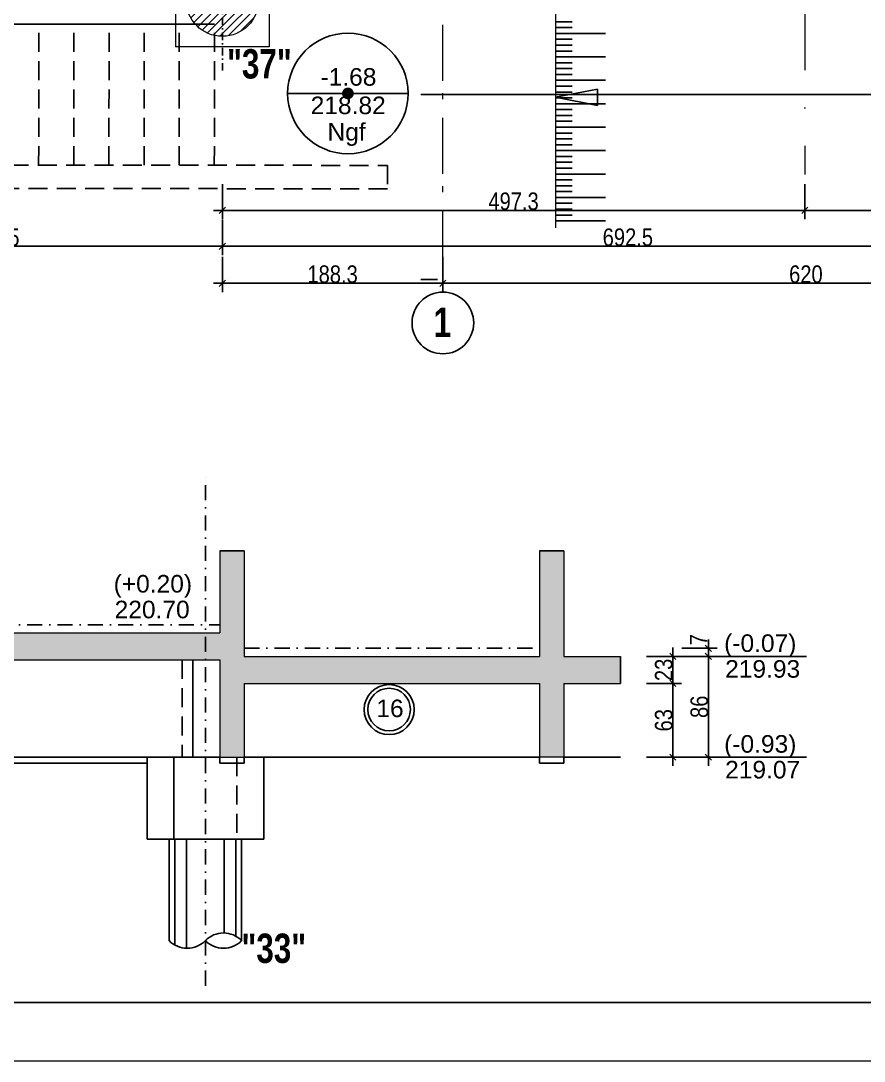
# Model space of a CAD drawing. Header units: centimetres. Extents: x 0 to 26456, y -12469 to -8269.
# Drawn here: x 22142 to 22862, y -12469 to -11581 of the extents above; entities that cross this region are included whole.
import ezdxf
from ezdxf.enums import TextEntityAlignment as Align

# ---------------------------------------------------------------- set-up
doc = ezdxf.new("R2010")
doc.units = ezdxf.units.CM
doc.header["$LTSCALE"] = 25.4
doc.header["$PDMODE"] = 1
doc.header["$PDSIZE"] = -2
for name, pattern in [('CACHEX2', [19.05, 12.7, -6.35]), ('Style de ligne -6', [1.04164, 0.625, -0.20828, 0.06943, -0.13893]), ('TIRETPTX2', [50.8, 25.4, -12.7, 0, -12.7])]:
    doc.linetypes.add(name, pattern=pattern)
for name, color, linetype in [('01_cote_gen', 4, 'Continuous'), ('01_linteaux', 2, 'Continuous'), ('01_murs_sup', 2, 'CACHEX2'), ('01_poch_murs', 253, 'Continuous'), ('01_texte', 230, 'Continuous'), ('AA_COTES', 2, 'Continuous')]:
    doc.layers.add(name, color=color, linetype=linetype)
for name, color, linetype, lineweight in [('01_murs_coup', 5, 'Continuous', 60), ('01_PIEUX', 5, 'Continuous', 60), ('B Général', 7, 'Continuous', 5)]:
    doc.layers.add(name, color=color, linetype=linetype, lineweight=lineweight)
doc.styles.add('impact', font='impact.ttf')
doc.styles.add('MATTE_TXT', font='arial.ttf')
doc.styles.add('STYLE2', font='ARIALN.TTF')
doc.dimstyles.new('JB50', dxfattribs={"dimscale": 0.1, "dimtxt": 150, "dimasz": 15, "dimexe": 0.1, "dimexo": 0.1, "dimgap": 0.09, "dimtad": 1, "dimdec": 1, "dimdsep": 46, "dimtxsty": 'STYLE2', "dimblk1": 'BOND_G', "dimblk2": 'BOND_D', "dimsah": 1, "dimcen": 1.5, "dimdle": 0.01, "dimse1": 1, "dimse2": 1, "dimclrd": 4, "dimclre": 2, "dimclrt": 6, "dimazin": 2, "dimtfac": 2.333333, "dimtdec": 1, "dimtix": 1, "dimtmove": 2, "dimatfit": 3, "dimldrblk": 'BOND_G', "dimfxl": 1, "dimtolj": 1, "dimtzin": 0, "dimarcsym": 0})

# ---------------------------------------------------------------- blocks, each defined once
blk = doc.blocks.new('BOND_G')
at = {"layer": 'AA_COTES', "color": 0}
for p, q in [((0, -5), (0, 15)), ((5, 0), (-5, 0)), ((1.77, 1.77), (-1.77, -1.77))]:
    blk.add_line(p, q, dxfattribs=at)
blk = doc.blocks.new('BOND_D')
at = {"layer": 'AA_COTES', "color": 0}
for p, q in [((5, 0), (-5, 0)), ((-1.77, -1.77), (1.77, 1.77)), ((0, 5), (0, -15))]:
    blk.add_line(p, q, dxfattribs=at)
blk = doc.blocks.new('*D106')
at = {"layer": '01_cote_gen', "color": 4, "lineweight": -2, "ltscale": 3, "transparency": 16777216}
blk.add_line((23005.31, -11743.03), (22813.12, -11743.03), dxfattribs=at)
at = {"layer": 'Defpoints', "color": 0, "ltscale": 3, "transparency": 16777216}
for p in [(23006.81, -11607.48), (22811.62, -11710.53), (22811.62, -11743.03)]:
    blk.add_point(p, dxfattribs=at)
at = {"layer": '01_cote_gen', "color": 4, "lineweight": -2, "ltscale": 3, "transparency": 16777216, "xscale": 1.5, "yscale": 1.5, "zscale": 1.5, "rotation": 180}
blk.add_blockref('BOND_D', (22811.62, -11743.03), dxfattribs=at)
at = {"layer": '01_cote_gen', "color": 4, "lineweight": -2, "ltscale": 3, "transparency": 16777216, "xscale": 1.5, "yscale": 1.5, "zscale": 1.5}
blk.add_blockref('BOND_G', (23006.81, -11743.03), dxfattribs=at)
at = {"layer": '01_cote_gen', "color": 6, "ltscale": 3, "transparency": 16777216, "insert": (22909.21, -11735.36), "char_height": 15, "attachment_point": 5, "style": 'STYLE2'}
blk.add_mtext('\\A1;195.2', dxfattribs=at)
blk = doc.blocks.new('*D107')
at = {"layer": '01_cote_gen', "color": 4, "lineweight": -2, "ltscale": 3, "transparency": 16777216}
blk.add_line((22810.12, -11743.03), (22315.79, -11743.03), dxfattribs=at)
at = {"layer": 'Defpoints', "color": 0, "ltscale": 3, "transparency": 16777216}
for p in [(22314.29, -11607.48), (22811.62, -11622.05), (22314.29, -11743.03)]:
    blk.add_point(p, dxfattribs=at)
at = {"layer": '01_cote_gen', "color": 4, "lineweight": -2, "ltscale": 3, "transparency": 16777216, "xscale": 1.5, "yscale": 1.5, "zscale": 1.5, "rotation": 180}
blk.add_blockref('BOND_D', (22314.29, -11743.03), dxfattribs=at)
at = {"layer": '01_cote_gen', "color": 4, "lineweight": -2, "ltscale": 3, "transparency": 16777216, "xscale": 1.5, "yscale": 1.5, "zscale": 1.5}
blk.add_blockref('BOND_G', (22811.62, -11743.03), dxfattribs=at)
at = {"layer": '01_cote_gen', "color": 6, "ltscale": 3, "transparency": 16777216, "insert": (22562.95, -11735.36), "char_height": 15, "attachment_point": 5, "style": 'STYLE2'}
blk.add_mtext('\\A1;497.3', dxfattribs=at)
blk = doc.blocks.new('*D108')
at = {"layer": '01_cote_gen', "color": 4, "lineweight": -2, "ltscale": 3, "transparency": 16777216}
blk.add_line((23005.31, -11773.72), (22315.79, -11773.72), dxfattribs=at)
at = {"layer": 'Defpoints', "color": 0, "ltscale": 3, "transparency": 16777216}
for p in [(22314.29, -11750.53), (23006.81, -11750.53), (22314.29, -11773.72)]:
    blk.add_point(p, dxfattribs=at)
at = {"layer": '01_cote_gen', "color": 4, "lineweight": -2, "ltscale": 3, "transparency": 16777216, "xscale": 1.5, "yscale": 1.5, "zscale": 1.5, "rotation": 180}
blk.add_blockref('BOND_D', (22314.29, -11773.72), dxfattribs=at)
at = {"layer": '01_cote_gen', "color": 4, "lineweight": -2, "ltscale": 3, "transparency": 16777216, "xscale": 1.5, "yscale": 1.5, "zscale": 1.5}
blk.add_blockref('BOND_G', (23006.81, -11773.72), dxfattribs=at)
at = {"layer": '01_cote_gen', "color": 6, "ltscale": 3, "transparency": 16777216, "insert": (22660.55, -11766.05), "char_height": 15, "attachment_point": 5, "style": 'STYLE2'}
blk.add_mtext('\\A1;692.5', dxfattribs=at)
blk = doc.blocks.new('*D110')
at = {"layer": '01_cote_gen', "color": 4, "lineweight": -2, "ltscale": 3, "transparency": 16777216}
blk.add_line((22312.79, -11773.72), (21940.74, -11773.72), dxfattribs=at)
at = {"layer": 'Defpoints', "color": 0, "ltscale": 3, "transparency": 16777216}
for p in [(21939.24, -11607.48), (21939.24, -11773.72), (22314.29, -11781.22)]:
    blk.add_point(p, dxfattribs=at)
at = {"layer": '01_cote_gen', "color": 4, "lineweight": -2, "ltscale": 3, "transparency": 16777216, "xscale": 1.5, "yscale": 1.5, "zscale": 1.5, "rotation": 180}
blk.add_blockref('BOND_D', (21939.24, -11773.72), dxfattribs=at)
at = {"layer": '01_cote_gen', "color": 4, "lineweight": -2, "ltscale": 3, "transparency": 16777216, "xscale": 1.5, "yscale": 1.5, "zscale": 1.5}
blk.add_blockref('BOND_G', (22314.29, -11773.72), dxfattribs=at)
at = {"layer": '01_cote_gen', "color": 6, "ltscale": 3, "transparency": 16777216, "insert": (22126.76, -11766.05), "char_height": 15, "attachment_point": 5, "style": 'STYLE2'}
blk.add_mtext('\\A1;375', dxfattribs=at)
blk = doc.blocks.new('*D178')
at = {"layer": '01_cote_gen', "color": 4, "lineweight": -2, "ltscale": 3, "transparency": 16777216}
blk.add_line((23121.07, -11805.27), (22504.07, -11805.27), dxfattribs=at)
at = {"layer": 'Defpoints', "color": 0, "ltscale": 3, "transparency": 16777216}
for p in [(22502.57, -11687.55), (23122.57, -11797.77), (22502.57, -11805.27)]:
    blk.add_point(p, dxfattribs=at)
at = {"layer": '01_cote_gen', "color": 4, "lineweight": -2, "ltscale": 3, "transparency": 16777216, "xscale": 1.5, "yscale": 1.5, "zscale": 1.5, "rotation": 180}
blk.add_blockref('BOND_D', (22502.57, -11805.27), dxfattribs=at)
at = {"layer": '01_cote_gen', "color": 4, "lineweight": -2, "ltscale": 3, "transparency": 16777216, "xscale": 1.5, "yscale": 1.5, "zscale": 1.5}
blk.add_blockref('BOND_G', (23122.57, -11805.27), dxfattribs=at)
at = {"layer": '01_cote_gen', "color": 6, "ltscale": 3, "transparency": 16777216, "insert": (22812.57, -11797.6), "char_height": 15, "attachment_point": 5, "style": 'STYLE2'}
blk.add_mtext('\\A1;620', dxfattribs=at)
blk = doc.blocks.new('*D180')
at = {"layer": '01_cote_gen', "color": 4, "lineweight": -2, "ltscale": 3, "transparency": 16777216}
blk.add_line((22501.07, -11805.27), (22315.79, -11805.27), dxfattribs=at)
at = {"layer": 'Defpoints', "color": 0, "ltscale": 3, "transparency": 16777216}
for p in [(22314.29, -11781.22), (22502.57, -11791.1), (22314.29, -11805.27)]:
    blk.add_point(p, dxfattribs=at)
at = {"layer": '01_cote_gen', "color": 4, "lineweight": -2, "ltscale": 3, "transparency": 16777216, "xscale": 1.5, "yscale": 1.5, "zscale": 1.5, "rotation": 180}
blk.add_blockref('BOND_D', (22314.29, -11805.27), dxfattribs=at)
at = {"layer": '01_cote_gen', "color": 4, "lineweight": -2, "ltscale": 3, "transparency": 16777216, "xscale": 1.5, "yscale": 1.5, "zscale": 1.5}
blk.add_blockref('BOND_G', (22502.57, -11805.27), dxfattribs=at)
at = {"layer": '01_cote_gen', "color": 6, "ltscale": 3, "transparency": 16777216, "insert": (22408.43, -11797.6), "char_height": 15, "attachment_point": 5, "style": 'STYLE2'}
blk.add_mtext('\\A1;188.3', dxfattribs=at)
blk = doc.blocks.new('*D264')
at = {"layer": '01_cote_gen', "color": 4, "lineweight": -2, "ltscale": 3, "transparency": 16777216}
blk.add_line((22698.91, -12125.28), (22698.91, -12145.28), dxfattribs=at)
at = {"layer": 'Defpoints', "color": 0, "ltscale": 3, "transparency": 16777216}
for p in [(22654.12, -12123.78), (22654.12, -12146.78), (22698.91, -12146.78)]:
    blk.add_point(p, dxfattribs=at)
at = {"layer": '01_cote_gen', "color": 4, "lineweight": -2, "ltscale": 3, "transparency": 16777216, "xscale": 1.5, "yscale": 1.5, "zscale": 1.5}
for name, p, rotation in [('BOND_G', (22698.91, -12123.78), 90), ('BOND_D', (22698.91, -12146.78), 270)]:
    blk.add_blockref(name, p, dxfattribs=dict(at, rotation=rotation))
at = {"layer": '01_cote_gen', "color": 6, "ltscale": 3, "transparency": 16777216, "insert": (22691.24, -12135.28), "char_height": 15, "attachment_point": 5, "rotation": 90, "style": 'STYLE2'}
blk.add_mtext('\\A1;23', dxfattribs=at)
blk = doc.blocks.new('*D265')
at = {"layer": '01_cote_gen', "color": 4, "lineweight": -2, "ltscale": 3, "transparency": 16777216}
blk.add_line((22698.91, -12148.28), (22698.91, -12208.28), dxfattribs=at)
at = {"layer": 'Defpoints', "color": 0, "ltscale": 3, "transparency": 16777216}
for p in [(22676.41, -12146.78), (22654.12, -12209.78), (22698.91, -12209.78)]:
    blk.add_point(p, dxfattribs=at)
at = {"layer": '01_cote_gen', "color": 4, "lineweight": -2, "ltscale": 3, "transparency": 16777216, "xscale": 1.5, "yscale": 1.5, "zscale": 1.5}
for name, p, rotation in [('BOND_G', (22698.91, -12146.78), 90), ('BOND_D', (22698.91, -12209.78), 270)]:
    blk.add_blockref(name, p, dxfattribs=dict(at, rotation=rotation))
at = {"layer": '01_cote_gen', "color": 6, "ltscale": 3, "transparency": 16777216, "insert": (22691.24, -12178.28), "char_height": 15, "attachment_point": 5, "rotation": 90, "style": 'STYLE2'}
blk.add_mtext('\\A1;63', dxfattribs=at)
blk = doc.blocks.new('*D266')
at = {"layer": '01_cote_gen', "color": 4, "lineweight": -2, "ltscale": 3, "transparency": 16777216}
blk.add_line((22729.27, -12118.28), (22729.27, -12122.28), dxfattribs=at)
at = {"layer": 'Defpoints', "color": 0, "ltscale": 3, "transparency": 16777216}
for p in [(22615.32, -12116.78), (22674.1, -12123.78), (22729.27, -12123.78)]:
    blk.add_point(p, dxfattribs=at)
at = {"layer": '01_cote_gen', "color": 4, "lineweight": -2, "ltscale": 3, "transparency": 16777216, "xscale": 1.5, "yscale": 1.5, "zscale": 1.5}
for name, p, rotation in [('BOND_G', (22729.27, -12116.78), 90), ('BOND_D', (22729.27, -12123.78), 270)]:
    blk.add_blockref(name, p, dxfattribs=dict(at, rotation=rotation))
at = {"layer": '01_cote_gen', "color": 6, "ltscale": 3, "transparency": 16777216, "insert": (22721.01, -12109.53), "char_height": 15, "attachment_point": 5, "rotation": 90, "style": 'STYLE2'}
blk.add_mtext('\\A1;7', dxfattribs=at)
blk = doc.blocks.new('*D267')
at = {"layer": '01_cote_gen', "color": 4, "lineweight": -2, "ltscale": 3, "transparency": 16777216}
blk.add_line((22729.27, -12125.28), (22729.27, -12208.28), dxfattribs=at)
at = {"layer": 'Defpoints', "color": 0, "ltscale": 3, "transparency": 16777216}
for p in [(22706.41, -12123.78), (22706.41, -12209.78), (22729.27, -12209.78)]:
    blk.add_point(p, dxfattribs=at)
at = {"layer": '01_cote_gen', "color": 4, "lineweight": -2, "ltscale": 3, "transparency": 16777216, "xscale": 1.5, "yscale": 1.5, "zscale": 1.5}
for name, p, rotation in [('BOND_G', (22729.27, -12123.78), 90), ('BOND_D', (22729.27, -12209.78), 270)]:
    blk.add_blockref(name, p, dxfattribs=dict(at, rotation=rotation))
at = {"layer": '01_cote_gen', "color": 6, "ltscale": 3, "transparency": 16777216, "insert": (22721.61, -12166.78), "char_height": 15, "attachment_point": 5, "rotation": 90, "style": 'STYLE2'}
blk.add_mtext('\\A1;86', dxfattribs=at)

msp = doc.modelspace()

# ---------------------------------------------------------------- hatches: boundary and pattern name
at = {"layer": '01_poch_murs'}
h = msp.add_hatch(dxfattribs=at)
h.set_pattern_fill('ANSI31', color=256, scale=1.5)
h.set_pattern_definition([(45, (4105.5944, -2860.177), (-3.367596, 3.367596), [])])
h.paths.add_polyline_path([(22314.29, -11532.44, 0.414214), (22283.29, -11563.44), (22314.29, -11563.44)])
h.paths.add_polyline_path([(22314.29, -11563.44), (22283.29, -11563.44, 0.414214), (22314.29, -11594.44)])
h.paths.add_polyline_path([(22314.29, -11532.44), (22314.29, -11563.44), (22345.29, -11563.44, 0.414214)])
h.paths.add_polyline_path([(22345.29, -11563.44), (22314.29, -11563.44), (22314.29, -11594.44, 0.414214)])
at = {"layer": '01_poch_murs', "ltscale": 3}
h = msp.add_hatch(color=256, dxfattribs=at)
h.dxf.hatch_style = 1
h.paths.add_polyline_path([(22654.12, -12123.78), (22605.84, -12123.78), (22605.84, -12033.67), (22584.96, -12033.67), (22584.96, -12123.78), (22332.96, -12123.78), (22332.96, -12033.67), (22312.08, -12033.67), (22312.08, -12103.78), (21609.74, -12103.78), (21609.74, -12209.78), (21641.06, -12209.78), (21641.06, -12126.78), (22312.08, -12126.78), (22312.08, -12209.78), (22332.96, -12209.78), (22332.96, -12146.78), (22584.96, -12146.78), (22584.96, -12209.78), (22605.84, -12209.78), (22605.84, -12146.78), (22654.12, -12146.78)])

# ---------------------------------------------------------------- linework, layer by layer
at = {"layer": '01_linteaux', "linetype": 'TIRETPTX2', "ltscale": 0.01}
msp.add_line((22314.29, -11500.29), (22314.29, -11626.6), dxfattribs=at)
at = {"layer": '01_linteaux', "linetype": 'Continuous'}
msp.add_line((22307.55, -11583.94), (21749.78, -11583.94), dxfattribs=at)
at = {"layer": '01_linteaux', "linetype": 'TIRETPTX2', "ltscale": 0.02}
for p, q in [((22299.77, -12404.89), (22299.77, -11965.77)), ((21577.64, -12096.78), (22312.08, -12096.78)), ((22332.96, -12116.78), (22584.96, -12116.78))]:
    msp.add_line(p, q, dxfattribs=at)
at = {"layer": '01_linteaux', "linetype": 'CACHEX2', "ltscale": 0.05}
for p, q in [((22279.98, -12126.78), (22279.98, -12209.78)), ((22326.58, -12209.78), (22326.58, -12279.78))]:
    msp.add_line(p, q, dxfattribs=at)
at = {"layer": '01_linteaux'}
for p, q in [((22288.99, -12126.78), (22288.99, -12209.78)), ((21641.06, -12209.78), (22312.08, -12209.78)), ((22249.95, -12209.78), (22249.95, -12279.78)), ((22272.95, -12209.78), (22272.95, -12279.78)), ((22312.08, -12209.78), (22312.08, -12214.78)), ((22332.96, -12209.78), (22584.96, -12209.78)), ((22332.96, -12209.78), (22332.96, -12214.78)), ((22349.58, -12209.78), (22349.58, -12279.78)), ((22584.96, -12209.78), (22584.96, -12214.78)), ((22605.84, -12209.78), (22654.12, -12209.78)), ((22605.84, -12209.78), (22605.84, -12214.78)), ((21900.22, -12214.78), (22249.95, -12214.78)), ((22312.08, -12214.78), (22332.96, -12214.78)), ((22584.96, -12214.78), (22605.84, -12214.78)), ((22249.95, -12279.78), (22349.58, -12279.78)), ((22268.77, -12366.36), (22268.77, -12279.78)), ((22330.77, -12366.36), (22330.77, -12279.78))]:
    msp.add_line(p, q, dxfattribs=at)
for centre, start, end in [((22315.27, -12381.43), 44.19387, 135.80613), ((22284.27, -12351.29), 224.19387, 315.80613), ((22315.27, -12351.29), 224.19387, 315.80613)]:
    msp.add_arc(centre, 21.62, start, end, dxfattribs=at)
at = {"layer": '01_murs_coup', "linetype": 'TIRETPTX2', "lineweight": 5, "ltscale": 0.1}
msp.add_line((22811.62, -8459.6), (22811.62, -11712.37), dxfattribs=at)
at = {"layer": '01_murs_coup', "linetype": 'Continuous', "lineweight": 5}
for p, q in [((22312.08, -12033.67), (22312.08, -12103.78)), ((22332.96, -12033.67), (22332.96, -12123.78)), ((22584.96, -12033.67), (22584.96, -12123.78)), ((22605.84, -12033.67), (22605.84, -12123.78)), ((21609.74, -12103.78), (22312.08, -12103.78)), ((21641.06, -12126.78), (22312.08, -12126.78)), ((22312.08, -12126.78), (22312.08, -12209.78)), ((22332.96, -12123.78), (22584.96, -12123.78)), ((22605.84, -12123.78), (22654.12, -12123.78)), ((22332.96, -12146.78), (22584.96, -12146.78)), ((22332.96, -12146.78), (22332.96, -12209.78)), ((22584.96, -12146.78), (22584.96, -12209.78)), ((22605.84, -12146.78), (22654.12, -12146.78)), ((22605.84, -12146.78), (22605.84, -12209.78)), ((22312.08, -12209.78), (22332.96, -12209.78)), ((22605.84, -12209.78), (22584.96, -12209.78)), ((25405.97, -12469.29), (13955.97, -12469.29))]:
    msp.add_line(p, q, dxfattribs=at)
at = {"layer": '01_murs_sup', "ltscale": 0.05}
for p, q in [((22157.43, -11704.33), (22157.55, -11584.33)), ((22187.43, -11704.36), (22187.55, -11584.37)), ((22217.43, -11704.4), (22217.55, -11584.4)), ((22247.43, -11704.43), (22247.55, -11584.43)), ((22277.43, -11704.46), (22277.55, -11584.46)), ((22307.43, -11704.49), (22307.55, -11583.94)), ((21769.66, -11703.94), (22455.2, -11704.64)), ((22455.2, -11704.64), (22455.18, -11724.64)), ((22455.18, -11724.64), (21749.64, -11723.92))]:
    msp.add_line(p, q, dxfattribs=at)
at = {"layer": '01_PIEUX', "color": 2, "linetype": 'Continuous', "lineweight": 5}
for p, q in [((22598.71, -11338.7), (22598.71, -11758)), ((22274.29, -11523.44), (22274.29, -11603.44)), ((22354.29, -11523.44), (22354.29, -11603.44)), ((22354.29, -11603.44), (22274.29, -11603.44))]:
    msp.add_line(p, q, dxfattribs=at)
at = {"layer": '01_PIEUX', "linetype": 'Continuous', "lineweight": 5}
msp.add_circle((22314.29, -11563.44), 31, dxfattribs=at)
at = {"layer": '01_poch_murs', "ltscale": 3}
for p, q in [((22312.08, -12033.67), (22332.96, -12033.67)), ((22584.96, -12033.67), (22605.84, -12033.67)), ((22654.12, -12123.78), (22654.12, -12146.78))]:
    msp.add_line(p, q, dxfattribs=at)
at = {"layer": '01_poch_murs'}
for p, q in [((22273.77, -12370.18), (22273.77, -12279.78)), ((22283.77, -12372.9), (22283.77, -12279.78)), ((22315.77, -12279.78), (22315.77, -12359.81)), ((22325.77, -12279.78), (22325.77, -12362.53))]:
    msp.add_line(p, q, dxfattribs=at)
at = {"layer": '01_texte'}
for p, q in [((22598.71, -11582), (22613, -11582)), ((22598.71, -11587), (22613, -11587)), ((22598.71, -11592), (22641.5, -11592)), ((22598.71, -11597), (22613, -11597)), ((22598.71, -11602), (22613, -11602)), ((22598.71, -11607), (22613, -11607)), ((22598.71, -11612), (22641.5, -11612)), ((22598.71, -11617), (22613, -11617)), ((22598.71, -11622), (22613, -11622)), ((22598.71, -11627), (22613, -11627)), ((22598.71, -11632), (22641.5, -11632)), ((22598.71, -11637), (22613, -11637)), ((22598.71, -11646.5), (22634.5, -11639.5)), ((22598.71, -11642), (22613, -11642)), ((22634.5, -11639.5), (22634.5, -11653.5)), ((22370.04, -11643.2), (22472.96, -11643.2)), ((23660.07, -11644.2), (22483.71, -11644.2)), ((22598.71, -11646.5), (22634.5, -11653.5)), ((22598.71, -11647), (22613, -11647)), ((22598.71, -11652), (22641.5, -11652)), ((22598.71, -11657), (22613, -11657)), ((22598.71, -11662), (22613, -11662)), ((22598.71, -11667), (22613, -11667)), ((22598.71, -11672), (22641.5, -11672)), ((22598.71, -11677), (22613, -11677)), ((22598.71, -11682), (22613, -11682)), ((22598.71, -11687), (22613, -11687)), ((22598.71, -11692), (22641.5, -11692)), ((22598.71, -11697), (22613, -11697)), ((22598.71, -11702), (22613, -11702)), ((22598.71, -11707), (22613, -11707)), ((22598.71, -11712), (22641.5, -11712)), ((22598.71, -11717), (22613, -11717)), ((22598.71, -11722), (22613, -11722)), ((22598.71, -11727), (22613, -11727)), ((22598.71, -11732), (22641.5, -11732)), ((22598.71, -11737), (22613, -11737)), ((22598.71, -11742), (22613, -11742)), ((22598.71, -11747), (22613, -11747)), ((22598.71, -11752), (22641.5, -11752)), ((22483.71, -11802), (22498, -11802)), ((22813.18, -12123.78), (22736.77, -12123.78)), ((22813.18, -12209.78), (22736.77, -12209.78)), ((25405.97, -12419.29), (14005.97, -12419.29))]:
    msp.add_line(p, q, dxfattribs=at)
at = {"layer": '01_texte', "const_width": 5}
msp.add_lwpolyline([(22419, -11643.2, 1), (22424, -11643.2, 1)], format="xyb", close=True, dxfattribs=at)
at = {"layer": '01_texte'}
for centre, radius in [((22421.5, -11643.2), 51.46), ((22502.57, -11839.11), 26.34), ((22456.7, -12169.16), 21.4), ((22456.7, -12169.16), 18.16)]:
    msp.add_circle(centre, radius, dxfattribs=at)
at = {"layer": 'B Général', "color": 1, "linetype": 'Style de ligne -6', "lineweight": 13, "ltscale": 3}
msp.add_line((22502.57, -11791.1), (22502.57, -8459.6), dxfattribs=at)

# ---------------------------------------------------------------- texts
at = {"layer": '01_texte', "style": 'impact'}
for s, p in [('"37"', (22345.92, -11637.91)), ('"33"', (22358.22, -12392.86))]:
    msp.add_text(s, height=25, rotation=0, dxfattribs=at).set_placement(p, align=Align.BOTTOM_CENTER)
at = {"layer": '01_texte', "style": 'MATTE_TXT'}
for s, p in [('-1.68', (22398.07, -11636.58)), ('218.82', (22389.7, -11660.89)), ('Ngf', (22404.03, -11683.52)), ('(+0.20)', (22221.45, -12069.23)), ('220.70', (22222.3, -12091.23)), ('(-0.07)', (22742.75, -12119.95)), ('219.93', (22743.6, -12141.94)), ('16', (22445.77, -12175.61)), ('(-0.93)', (22742.75, -12205.95)), ('219.07', (22743.6, -12227.94))]:
    msp.add_text(s, height=15, dxfattribs=at).set_placement(p)
at = {"layer": '01_texte', "insert": (22494.65, -11826.02), "char_height": 25, "attachment_point": 1, "rotation": 0, "line_spacing_factor": 0.895453, "style": 'impact'}
msp.add_mtext('1', dxfattribs=at)

# ---------------------------------------------------------------- dimensions: what is measured, and where the dimension line sits
at = {"layer": '01_cote_gen', "ltscale": 3}
for base, p1, p2, picture, middle in [((21939.239, -11773.7225), (22314.2868, -11781.2225), (21939.239, -11607.4818), '*D110', (22126.7629, -11766.0549)), ((22314.29, -11743.03), (22811.62, -11622.05), (22314.29, -11607.48), '*D107', (22562.95, -11735.36)), ((22811.62, -11743.03), (23006.81, -11607.48), (22811.62, -11710.53), '*D106', (22909.21, -11735.36)), ((22502.57, -11805.27), (23122.57, -11797.77), (22502.57, -11687.55), '*D178', (22812.57, -11797.6)), ((22314.29, -11773.72), (23006.81, -11750.53), (22314.29, -11750.53), '*D108', (22660.55, -11766.05)), ((22314.29, -11805.27), (22502.57, -11791.1), (22314.29, -11781.22), '*D180', (22408.43, -11797.6))]:
    dim = msp.add_linear_dim(base=base, p1=p1, p2=p2, dimstyle='JB50', dxfattribs=at)
    dim.commit()
    dim.dimension.update_dxf_attribs({"geometry": picture, "text_midpoint": middle})
dim = msp.add_linear_dim(base=(22729.27, -12123.78), p1=(22615.32, -12116.78), p2=(22674.1, -12123.78), angle=90, dimstyle='JB50', dxfattribs=at)
dim.commit()
dim.dimension.update_dxf_attribs({"geometry": '*D266', "text_midpoint": (22721.01, -12109.53), "dimtype": 160})
for base, p1, p2, picture, middle in [((22698.91, -12146.78), (22654.12, -12123.78), (22654.12, -12146.78), '*D264', (22691.24, -12135.28)), ((22729.27, -12209.78), (22706.41, -12123.78), (22706.41, -12209.78), '*D267', (22721.61, -12166.78)), ((22698.91, -12209.78), (22676.41, -12146.78), (22654.12, -12209.78), '*D265', (22691.24, -12178.28))]:
    dim = msp.add_linear_dim(base=base, p1=p1, p2=p2, angle=90, dimstyle='JB50', dxfattribs=at)
    dim.commit()
    dim.dimension.update_dxf_attribs({"geometry": picture, "text_midpoint": middle})

doc.saveas('drawing.dxf')
